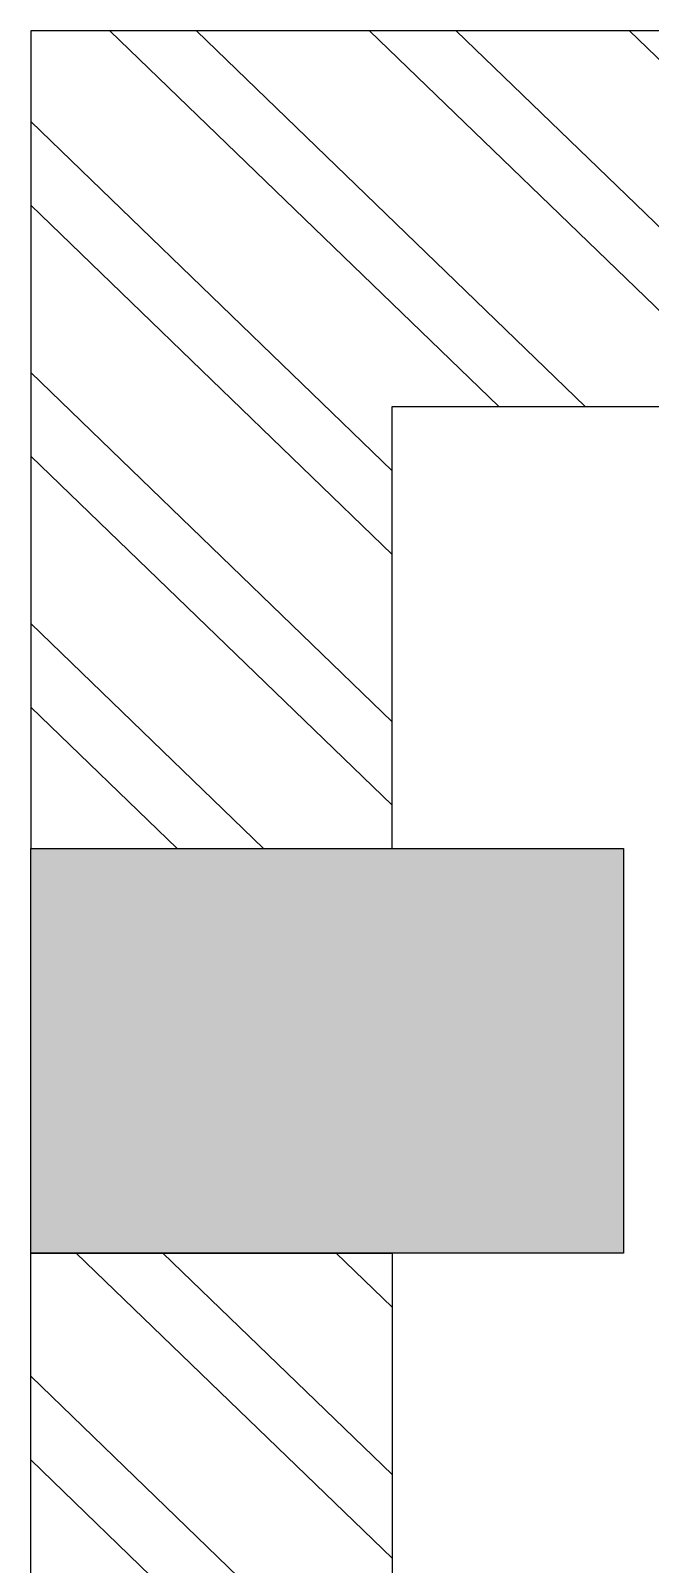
# Model space of a CAD drawing. Header units: feet. Extents: x 10026554 to 10036195, y -6281086 to -6268964.
# Drawn here: x 10026554 to 10026982, y -6270026 to -6268964 of the extents above; entities that cross this region are included whole.
import ezdxf

# ---------------------------------------------------------------- set-up
doc = ezdxf.new("R2010")
doc.units = ezdxf.units.FT
doc.header["$LTSCALE"] = 33
doc.header["$MEASUREMENT"] = 0
doc.layers.add('A-WALL', color=1, linetype='Continuous')
doc.layers.add('column', color=10, linetype='Continuous')
for name, color, linetype, lineweight in [('A-WALL HATCH', 251, 'Continuous', 0), ('column hatch', 5, 'Continuous', 0), ('LENS_DIMENSION', 193, 'Continuous', 0)]:
    doc.layers.add(name, color=color, linetype=linetype, lineweight=lineweight)

# ---------------------------------------------------------------- blocks, each defined once
blk = doc.blocks.new('A$C87ab3381')
at = {"layer": 'A-WALL HATCH'}
h = blk.add_hatch(dxfattribs=at)
h.set_pattern_fill('ANSI32', color=256, scale=333, angle=0.9715749696619951)
h.set_pattern_definition([(45.97157496966199, (-3885225.560190248, 5461308.428297875), (-89.7845111904361, 86.79001771686914), []), (45.97157496966199, (-3885166.702014044, 5461309.426462365), (-89.7845111904361, 86.79001771686914), [])])
h.paths.add_polyline_path([(-3949.999999046326, 0), (-3707, 0), (-3707, 260.0000004768372), (-3949.999999046326, 260.0000004768372)])
h.paths.add_polyline_path([(-6897, 8175.000000000002), (-6897, 8425), (-9712, 8424.999999999998), (-9712, 8174.999999999998)])
h.paths.add_polyline_path([(-3707, 8175), (-3707, 8425), (-6557, 8425), (-6557, 8175)])
h.paths.add_polyline_path([(-3367, 8425.000000000002), (-3367, 8175.000000000002), (-846, 8175.000000000002), (-846, 8425)])
h.paths.add_polyline_path([(-566, 8425), (-566, 8175), (-260, 8175), (-260, 1040.514061450958), (-4.547e-13, 1040.514061450958), (-4.547e-13, 8425)])
h.paths.add_polyline_path([(-260.0000000000004, 140.0000004768371), (-566, 140.0000004768371), (-566, 0), (0, 0), (0, 440.5140614509583), (-260, 440.5140614509583)])
h.paths.add_polyline_path([(-3367, 260.0000004768372), (-3367, 0), (-846, 0), (-846, 310.0000004768372), (-966, 310.0000004768372), (-966, 260.0000004768372)])
h.paths.add_polyline_path([(-1631, 2024.000000476837), (-1010, 2024.000000476837), (-1010, 2184), (-1790.999999046325, 2184), (-1790.999999046792, 260.0000004768372), (-1631, 260.0000004768372)])
h.paths.add_polyline_path([(-9712, 2184), (-9712, 2024.000000476837), (-3707, 2024.000000476837), (-3707, 410.0000004768372), (-3546.999999046326, 410.0000004768372), (-3546.999999046326, 2184)])
at = {"layer": 'column hatch'}
h = blk.add_hatch(color=251, dxfattribs=at)
h.dxf.hatch_style = 1
h.paths.add_polyline_path([(-9982, -765.9999995231628), (-9712, -765.9999995231628), (-9712, -1216), (-9982, -1216)])
h.paths.add_polyline_path([(-9712, 2184), (-9982, 2184), (-9982, 1724), (-9712, 1724)])
h.paths.add_polyline_path([(-9982, 5725.000000476837), (-9712, 5725.000000476837), (-9712, 5025), (-9982, 5025)])
h.paths.add_polyline_path([(-9982, 8425), (-9712, 8425), (-9712, 7975.000000476836), (-9982, 7975.000000476836)])
h.paths.add_polyline_path([(-6897, 8425), (-6557, 8425), (-6557, 7935.000000476837), (-6897, 7935.000000476837)])
h.paths.add_polyline_path([(-3707, 8425), (-3367, 8425), (-3367, 7975.000000476836), (-3707, 7975.000000476836)])
h.paths.add_polyline_path([(-566, 8015.000000476836), (-846, 8015.000000476836), (-846, 8425), (-566, 8425)])
h.paths.add_polyline_path([(-846, 4470.000000476836), (-566, 4470.000000476836), (-566, 4050), (-846, 4050)])
h.paths.add_polyline_path([(-566, 0), (-846, 0), (-846, 410.0000004768372), (-566, 410.0000004768372)])
h.paths.add_polyline_path([(-3707, 410.0000004768372), (-3367, 410.0000004768372), (-3367, 0), (-3707, 0)])
at = {"layer": 'A-WALL'}
for points in [[(-846, 8175), (-3367, 8175), (-3367, 8425), (-846, 8425)], [(0, 1040.514061450958), (0, 8425), (-566, 8425), (-566, 8175), (-260, 8175), (-260, 1040.514061450958)]]:
    blk.add_lwpolyline(points, close=True, dxfattribs=at)
at = {"layer": 'column'}
blk.add_lwpolyline([(-566, 8015.000000476836), (-846, 8015.000000476836), (-846, 8425), (-566, 8425)], close=True, dxfattribs=at)

msp = doc.modelspace()

# ---------------------------------------------------------------- block references
at = {"layer": 'LENS_DIMENSION', "rotation": 90}
msp.add_blockref('A$C87ab3381', (10034978.93279802, -6268964.38156509), dxfattribs=at)

doc.saveas('drawing.dxf')
